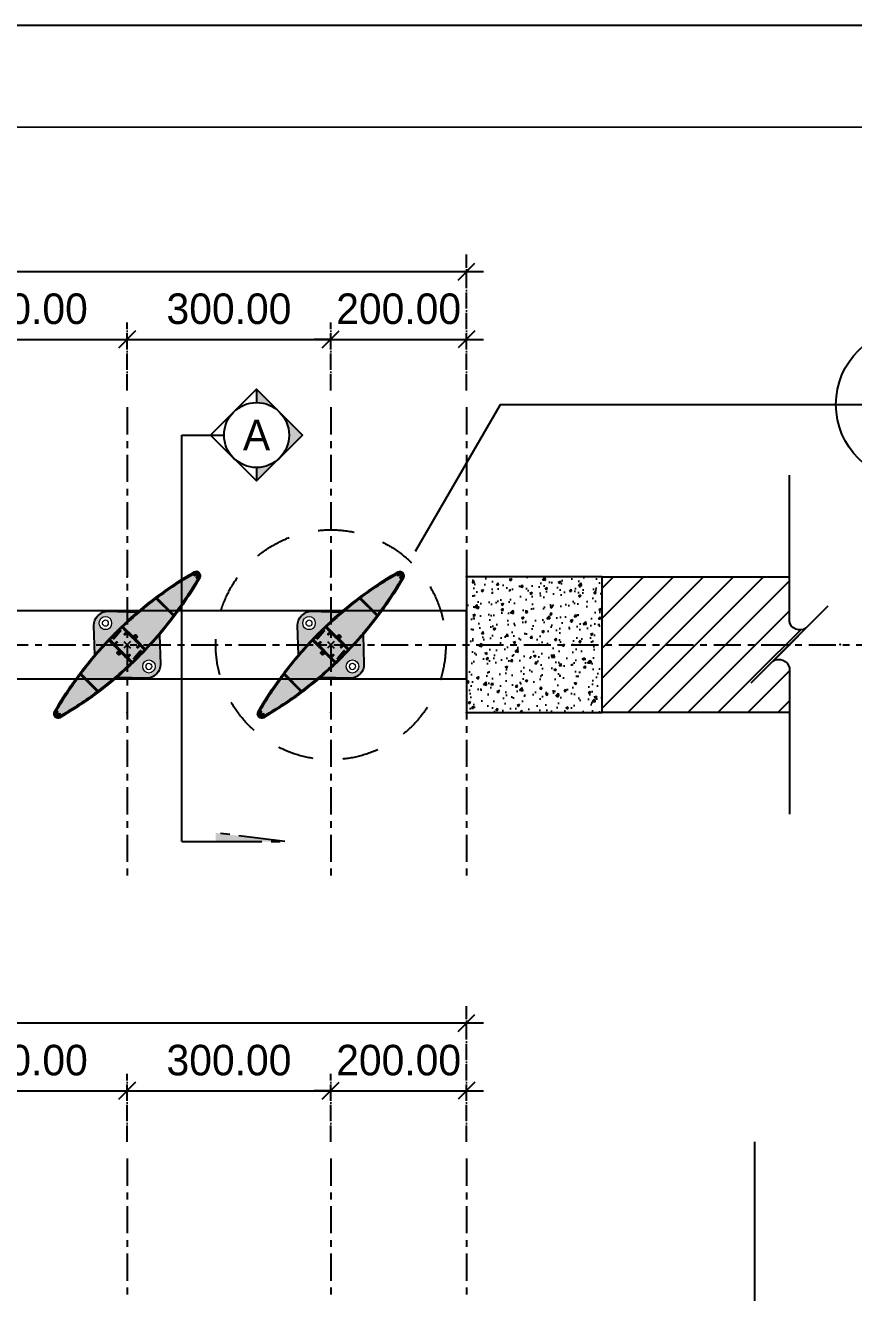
# Model space of a CAD drawing. Header units: millimetres. Extents: x -244126 to 368105, y -173968 to 259060.
# Drawn here: x -91138 to -89917, y 53683 to 55551 of the extents above; entities that cross this region are included whole.
import ezdxf
from ezdxf.enums import TextEntityAlignment as Align

# ---------------------------------------------------------------- set-up
doc = ezdxf.new("R2010")
doc.units = ezdxf.units.MM
doc.header["$MEASUREMENT"] = 0
for name, pattern in [('ACAD_ISO04W100', [30, 24, -3, 0, -3]), ('CENTER', [2, 1.25, -0.25, 0.25, -0.25]), ('TA_GL_040.00000', [110, 40, -10, 10, -10, 40]), ('TA_HL_003.00000', [19.5, 10.65, -8.85]), ('TA_HL_015.00000', [97.5, 53.25, -44.25])]:
    doc.linetypes.add(name, pattern=pattern)
for name, color, linetype in [('000 - GRID', 8, 'CENTER'), ('000 - H A T C H', 8, 'Continuous'), ('000 - SYMBOL CON', 1, 'Continuous'), ('000 - T E X T', 4, 'Continuous'), ('000 - TITLEBLOCK', 4, 'Continuous'), ('000 - WIPEOUT', 250, 'Continuous'), ('001 - ASCESSORIES', 1, 'Continuous'), ('004 - CONCRETE', 5, 'Continuous'), ('A03_SUN LOUVER', 7, 'Continuous')]:
    doc.layers.add(name, color=color, linetype=linetype)
doc.styles.add('Cetury Gothic', font='GOTHIC.TTF')
doc.styles.add('CORDIA', font='cordia.shx')
doc.styles.add('TA', font='Cordia New.ttf', dxfattribs={"height": 4.5})
doc.dimstyles.new('DIM E-E', dxfattribs={"dimscale": 2, "dimtxt": 0.18, "dimasz": 0.1, "dimexe": 0.1, "dimexo": 0.1, "dimgap": 0.09, "dimtad": 1, "dimtoh": 1, "dimzin": 0, "dimdsep": 46, "dimtxsty": 'CORDIA', "dimblk": 'OBLIQUE', "dimcen": 0.1, "dimdle": 0.1, "dimclrd": 40, "dimclre": 140, "dimclrt": 3, "dimadec": 0, "dimazin": 0, "dimtfac": 1, "dimtix": 1, "dimtmove": 2, "dimatfit": 3, "dimfxl": 1, "dimtolj": 1, "dimtzin": 0, "dimarcsym": 0})

# ---------------------------------------------------------------- blocks, each defined once
blk = doc.blocks.new('000 - ASSCESSORIES_FAMELINE_AL.END_CAP_FOR_AF_300_TOP_VIEW_PART_1_of_4')
at = {"layer": '000 - H A T C H'}
h = blk.add_hatch(color=250, dxfattribs=at)
edge = h.paths.add_edge_path()
edge.add_line((44.26472835011374, 23.25153372617945), (14.52266582313227, 54.66245292382609))
edge.add_arc((-0.3262194707072616, 40.44413862827247), 20.55844974400425, 43.75724557493645, 89.09079801459133)
edge.add_line((0, 61), (0, 54.39999996224135))
edge.add_arc((0, 44.99999996876431), 9.399999993477032, -90, 90, ccw=False)
edge.add_line((0, 35.59999997528728), (0, 0))
edge.add_line((0, 0), (150, 0))
edge.add_arc((143.9253125867756, -0.05756107502707097), 6.074960118860481, 0.5428934427453079, 74.97374580631451)
edge.add_arc((5.427125415735645e-11, -536.1842101542244), 561.1842101368545, 74.97302848763162, 85.47596078445538)
at = {"layer": '001 - ASCESSORIES', "color": 0}
blk.add_lwpolyline([(150, 0, 0.3340455848577997), (145.5562401227216, 5.794662744228845, 0.04588564638147995), (44.26472835011373, 23.25153372617933), (14.52266582313314, 54.66245292382519, 0.2004257880829333), (0, 61)], format="xyb", dxfattribs=at)
at = {"layer": '001 - ASCESSORIES', "color": 8, "linetype": 'Continuous', "lineweight": 15}
for radius in [9.399999993477033, 4.499999996877314]:
    blk.add_arc((0, 44.99999996876431), radius, 270, 90, dxfattribs=at)
blk = doc.blocks.new('000 - ASSCESSORIES_FAMELINE_AL.END_CAP_FOR_AF_300_TOP_VIEW')
at = {"layer": '001 - ASCESSORIES', "color": 0}
blk.add_point((0, 0), dxfattribs=at)
at = {"layer": '001 - ASCESSORIES', "color": 0, "xscale": -1}
blk.add_blockref('000 - ASSCESSORIES_FAMELINE_AL.END_CAP_FOR_AF_300_TOP_VIEW_PART_1_of_4', (0, 0), dxfattribs=at)
at = {"layer": '001 - ASCESSORIES', "color": 0}
blk.add_blockref('000 - ASSCESSORIES_FAMELINE_AL.END_CAP_FOR_AF_300_TOP_VIEW_PART_1_of_4', (0, 0), dxfattribs=at)
at = {"layer": '001 - ASCESSORIES', "color": 0, "rotation": 180}
blk.add_blockref('000 - ASSCESSORIES_FAMELINE_AL.END_CAP_FOR_AF_300_TOP_VIEW_PART_1_of_4', (0, 0), dxfattribs=at)
at = {"layer": '001 - ASCESSORIES', "color": 0, "xscale": -1, "rotation": 180}
blk.add_blockref('000 - ASSCESSORIES_FAMELINE_AL.END_CAP_FOR_AF_300_TOP_VIEW_PART_1_of_4', (0, 0), dxfattribs=at)
blk = doc.blocks.new('000 - FAMELINE_AL.SUN_LV_AF_300_CUT_VIEW_PART_1_of_2')
at = {"layer": '000 - H A T C H'}
h = blk.add_hatch(dxfattribs=at)
h.set_pattern_fill('ANSI32', color=256, scale=0.1)
h.set_pattern_definition([(45, (1e-07, 0), (-0.6735192090801867, 0.6735192090801867), []), (45, (0.4490130999976489, 0), (-0.6735192090801867, 0.6735192090801867), [])])
edge = h.paths.add_edge_path()
edge.add_line((-12.69999989999709, -14.5), (-12.69999989999709, -22.96252179788644))
edge.add_arc((-12.39999989999619, -22.96252179788514), 0.3000000000009049, 180.0000000002476, 268.729579930849)
edge.add_arc((1.010724819394682e-07, 536.1842102674107), 559.5842103790587, 268.7295799305708, 269.2112908458474)
edge.add_arc((-7.700000101717837, -23.14700182279376), 0.1999999999846368, 269.2112906221153, 359.9999998045877)
edge.add_line((-7.500000101733201, -23.14700182347588), (-7.500000101733201, -21.33554905166602))
edge.add_arc((-7.300000101733083, -21.33554905166629), 0.2000000000001174, 94.99999999989979, 179.9999999999227, ccw=False)
edge.add_line((-7.317431250282277, -21.13631011204779), (6.384361544324896, -19.93755857253745))
edge.add_line((6.384361544324896, -19.93755857253745), (7.573502437872924, -19.93755857253745))
edge.add_arc((7.573502437872773, -20.13755857254167), 0.2000000000042164, 40.29714280170782, 89.99999999995669, ccw=False)
edge.add_arc((6.963341971657395, -20.65495996967756), 1.000000000185679, -102.31057074687902, 40.29714279829642, ccw=False)
edge.add_line((6.750131329593535, -21.63196622476607), (6.463341971552985, -21.13523248556703))
edge.add_line((6.463341971552985, -21.13523248556703), (-5.413028147479815, -22.17428023481989))
edge.add_arc((-5.40000010173248, -22.77413877649765), 0.599999999999801, 91.24418450716492, 271.0070075805223)
edge.add_line((-5.389455285913606, -23.37404610839076), (-0.6000001017317453, -23.80000011160882))
edge.add_arc((-0.6000001017549951, -24.40000011161049), 0.6000000000016641, -91.93687809869272, 89.99999999777981, ccw=False)
edge.add_arc((1.0000535155541e-07, 536.1842102123957), 561.1842103240335, 254.9671165591227, 269.93667071991433, ccw=False)
edge.add_arc((-143.9999998996585, -4.263800388132184e-12), 6.000000100977642, 105.0328834441222, 254.9671165619929, ccw=False)
edge.add_arc((1.003206904215403e-07, -536.1842102147752), 561.1842103264052, 90.0306457604641, 105.03288344091101, ccw=False)
edge.add_arc((-0.2999996984743082, 24.69991988105383), 0.3000000002147847, 4.1291173147328664e-08, 90.03064580192978, ccw=False)
edge.add_line((3.017404767684638e-07, 24.69991988127003), (3.017404767684638e-07, 24.20157889305665))
edge.add_arc((0.6000003017390402, 24.20157889305504), 0.5999999999985635, 179.9999999998463, 264.9177257110026)
edge.add_line((0.5468486145102022, 23.60393778156504), (4.182792874234258, 23.28057218916365))
edge.add_arc((4.137739819342601, 22.77399263906934), 0.5085790187658414, -85.0000000003829, 84.91772571131582, ccw=False)
edge.add_line((4.182065401465628, 22.26734891701381), (-6.163450113767646, 21.36223359109863))
edge.add_arc((-6.189596836592891, 21.66109200052944), 0.3000000000033566, 210.0000000003152, 275.0000000001255, ccw=False)
edge.add_line((-6.449404457730304, 21.51109200052633), (-7.422896813005388, 23.19723022065227))
edge.add_arc((-7.682704434144409, 23.04723022065147), 0.3000000000035955, 29.9999999997803, 90.78707816440158)
edge.add_arc((9.965100034037278e-08, -536.1842101817648), 559.584210293406, 90.78707816472217, 91.27042006943643)
edge.add_line((-12.40665125846939, 23.26244805454371), (-12.69999989999709, 14.5))
edge.add_arc((-12.399999899996, 14.50000000000182), 0.3000000000010914, 180.0000000003474, 270.0000000003474)
edge.add_line((-12.39999989999418, 14.20000000000073), (-7.799999899995634, 14.20000000000073))
edge.add_arc((-7.799999899996544, 14.10000000000127), 0.0999999999994543, -5.210836206970271e-10, 89.99999999947892, ccw=False)
edge.add_line((-7.699999899997089, 14.10000000000036), (-7.699999899997089, 12.80000000000109))
edge.add_arc((-7.799999899996544, 12.80000000000018), 0.0999999999994543, -89.99999999947892, 5.210836206970271e-10, ccw=False)
edge.add_line((-7.799999899995634, 12.70000000000073), (-12.39999989999418, 12.70000000000073))
edge.add_arc((-12.39999989999573, 12.39999999999936), 0.300000000001365, 89.99999999970484, 179.9999999996004)
edge.add_line((-12.69999989999709, 12.40000000000146), (-12.69999989999709, -12.39999999999964))
edge.add_arc((-12.39999989999509, -12.39999999999873), 0.3000000000020009, 180.0000000001737, 270.0000000001737)
edge.add_line((-12.39999989999418, -12.70000000000073), (-7.799999899995634, -12.69999999999891))
edge.add_arc((-7.799999899996453, -12.79999999999827), 0.09999999999936371, -5.729816621169448e-10, 89.99999999953081, ccw=False)
edge.add_line((-7.699999899997089, -12.79999999999927), (-7.699999899997089, -14.09999999999854))
edge.add_arc((-7.799999899996544, -14.09999999999945), 0.0999999999994543, -89.99999999947892, 5.210836206970271e-10, ccw=False)
edge.add_line((-7.799999899995634, -14.19999999999891), (-12.39999989999418, -14.19999999999891))
edge.add_arc((-12.39999989999509, -14.50000000000091), 0.3000000000020009, 89.9999999998263, 179.9999999998263)
edge = h.paths.add_edge_path(flags=16)
edge.add_arc((-78.03686660911126, 17.62900320166201), 0.3000000000013996, 98.02064417349526, 179.999999999255)
edge.add_line((-78.33686660911266, 17.62900320166591), (-78.33686660915632, -17.62900320165318))
edge.add_arc((-78.03686661012334, -17.62900320249094), 0.2999999990329769, 179.9999998399986, 261.9793556658627)
edge.add_arc((1.011249963767114e-07, 536.1842102251926), 559.5842103368594, 261.9793558258327, 268.4631431674327)
edge.add_arc((-14.9999998999993, -22.89881396002464), 0.3000000000022138, 268.463143167099, 359.9999999997374)
edge.add_line((-14.69999989999709, -22.89881396002602), (-14.69999989999709, -3.162277660168911))
edge.add_arc((-15.69999989999796, -3.162277660167817), 1.000000000000865, 359.9999999999374, 475.3769335251397)
edge.add_arc((-17.19999989999596, -9.003686685105095e-12), 2.499999999989634, 217.8374797629646, 295.3769335252099, ccw=False)
edge.add_arc((-18.93745850881503, -1.349532357017301), 0.299999999996024, 120.0000000009928, 217.8374797640897, ccw=False)
edge.add_line((-19.08745850881754, -1.089724735888012), (-18.91245427895122, -0.9886859966627526))
edge.add_arc((-18.76245427895245, -1.248493617795285), 0.2999999999969645, 38.626926558658226, 120.00000000006489, ccw=False)
edge.add_arc((-17.19999989999382, -2.733837969105814e-12), 1.700000000001968, 218.6269265584073, 501.3730734411999)
edge.add_arc((-18.76245427894987, 1.248493617802246), 0.3000000000027082, 239.9999999999994, 321.373073441406, ccw=False)
edge.add_line((-18.91245427895122, 0.9886859966645716), (-19.08745850881754, 1.089724735888012))
edge.add_arc((-18.93745850881736, 1.349532357021483), 0.299999999998478, 142.1625202368455, 239.9999999997925, ccw=False)
edge.add_arc((-17.19999989999893, 3.502309553482519e-12), 2.499999999997521, 64.62306647480051, 142.1625202369634, ccw=False)
edge.add_arc((-15.69999989999738, 3.162277660168726), 1.00000000000029, 244.6230664748082, 360.0000000000106)
edge.add_line((-14.69999989999709, 3.162277660168911), (-14.69999989999709, 22.89881396002602))
edge.add_arc((-14.9999998999993, 22.89881396002464), 0.3000000000022123, 2.625865944996915e-10, 91.53685683290105)
edge.add_arc((9.979628146083996e-08, -536.1842102099766), 559.5842103216132, 91.53685683247308, 98.02064417407306)
edge = h.paths.add_edge_path(flags=16)
edge.add_arc((-141.9130206551788, -3.965039364096049), 1.110763524366557, 122.0267026727237, 248.7928853530536, ccw=False)
edge.add_arc((-143.4475707621703, -1.260937655902352), 1.999999999982232, 298.212829105697, 320.9152797126032)
edge.add_arc((-142.0503845381477, -2.395781546196623), 0.1999999999997857, 320.9152797125727, 420.0000000002483)
edge.add_line((-141.9503845381485, -2.222576465439488), (-143.7690910978643, -1.172545743605951))
edge.add_arc((-144.9999998999922, -2.909563241174092e-12), 1.699999999999228, 43.60896063099341, 316.39103936936215, ccw=False)
edge.add_line((-143.7690910978716, 1.17254574360777), (-141.9503845381413, 2.22257646543585))
edge.add_arc((-142.0503845381398, 2.395781546197423), 0.200000000003344, 299.9999999989749, 399.0847202856335)
edge.add_arc((-143.447570762173, 1.260937655885139), 2.00000000000531, 39.084720287428, 61.78717089433421)
edge.add_arc((-141.9130206561253, 3.965039364300599), 1.110763524031073, 111.20711469428491, 237.97329737448348, ccw=False)
edge.add_arc((9.747067508669716e-08, -536.1842101997086), 559.5842103111183, 98.2379621871205, 104.73344099622571, ccw=False)
edge.add_arc((-80.13686660911428, 17.32903309062183), 0.3000000000016116, 3.8608050090260804e-10, 98.23796218753728, ccw=False)
edge.add_line((-79.83686660911266, 17.32903309062385), (-79.83686660915632, -17.32903309061476))
edge.add_arc((-80.13686660915397, -17.32903309061443), 0.2999999999976524, 261.7620378129924, 359.9999999999376, ccw=False)
edge.add_arc((9.431794012471073e-08, 536.1842101843636), 559.5842102954743, 255.2665590038648, 261.76203781297, ccw=False)
blk.add_point((-6.410457193851516e-10, -3.274180926382542e-10))
at = {"layer": 'A03_SUN LOUVER', "color": 0}
for points in [[(-12.69999989999709, -14.5), (-12.69999989999709, -22.96252179788644, 0.4077340483819051), (-12.40665125887684, -23.26244805453098, 0.002101863473810399), (-7.702753129867085, -23.34698287397077, 0.4182511765308896), (-7.500000101733201, -23.14700182347588), (-7.500000101733201, -21.33554905166602, -0.3888787318531037), (-7.317431250282277, -21.13631011204779), (6.384361544324896, -19.93755857253745), (7.573502437872924, -19.93755857253745, -0.2203348001535735), (7.726042554385606, -20.00820822327296, -0.7173014346399149), (6.750131329593535, -21.63196622476607), (6.463341971552985, -21.13523248556703), (-5.413028147479815, -22.17428023481989, 0.9979323798598794), (-5.389455285913606, -23.37404610839076), (-0.6000001017317457, -23.80000011160882, -1.017046923230914), (-0.6202791788681109, -24.99965731287921, -0.06541004824665045), (-145.5562401501309, -5.794662845635685, -0.7668711655260156), (-145.5562401507494, 5.794662845461062, -0.06555326848878645), (-0.3001601595104487, 24.99991983835571, -0.4143702306790109), (3.017404767684638e-07, 24.69991988127003), (3.017404767684638e-07, 24.20157889305665, 0.3884655114578036), (0.5468486145102022, 23.60393778156504), (4.182792874234258, 23.28057218916365, -0.915670971886964), (4.182065401465628, 22.26734891701381), (-6.163450113767646, 21.36223359109863, -0.2914734195851912), (-6.449404457730304, 21.51109200052633), (-7.422896813005388, 23.19723022065227, 0.2716334435158138), (-7.686825436162359, 23.34720191489032, 0.002108980039294419), (-12.40665125846939, 23.26244805454371), (-12.69999989999709, 14.5, 0.414213562373095), (-12.39999989999418, 14.20000000000073), (-7.799999899995634, 14.20000000000073, -0.414213562373095), (-7.699999899997089, 14.10000000000036), (-7.699999899997089, 12.80000000000109, -0.414213562373095), (-7.799999899995634, 12.70000000000073), (-12.39999989999418, 12.70000000000073, 0.4142135623725622), (-12.69999989999709, 12.40000000000146), (-12.69999989999709, -12.39999999999964, 0.414213562373095), (-12.39999989999418, -12.70000000000073), (-7.799999899995634, -12.69999999999891, -0.4142135623736278), (-7.699999899997089, -12.79999999999927), (-7.699999899997089, -14.09999999999854, -0.414213562373095), (-7.799999899995634, -14.19999999999891), (-12.39999989999418, -14.19999999999891, 0.414213562373095)], [(-78.0787255773765, 17.92606855941449, 0.3737820138691924), (-78.33686660911266, 17.62900320166591), (-78.33686660915632, -17.62900320165318, 0.3737820138697105), (-78.07872557908635, -17.92606855916711, 0.02829840943868344), (-15.00804589864932, -23.19870604379321, 0.4220919004688908), (-14.69999989999709, -22.89881396002602), (-14.69999989999709, -3.162277660168911, 0.5507604245865321), (-16.12857132856956, -2.258769757261689, -0.3518586728565229), (-19.17438468273834, -1.533559496612725, -0.4548701274340908), (-19.08745850881754, -1.089724735888012), (-18.91245427895122, -0.9886859966627526, -0.3707699816195648), (-18.5280861221116, -1.061219575127325, 2.853402154542438), (-18.52808612210432, 1.061219575130963, -0.3707699816195648), (-18.91245427895122, 0.9886859966645716), (-19.08745850881754, 1.089724735888012, -0.4548701274333012), (-19.17438468274562, 1.533559496614544, -0.3518586728561191), (-16.12857132856956, 2.258769757263508, 0.5507604245865323), (-14.69999989999709, 3.162277660168911), (-14.69999989999709, 22.89881396002602, 0.4220919004688907), (-15.00804589864932, 23.19870604379321, 0.02829840943868338)], [(-142.314828627569, -5.000580749259825, -0.6174087660379708), (-142.5020745905866, -3.023332898023, 0.09938340767067787), (-141.8951416243661, -2.521875311786062, 0.4614546159246116), (-141.9503845381485, -2.222576465439488), (-143.7690910978643, -1.172545743605951, -2.499611480493453), (-143.7690910978716, 1.17254574360777), (-141.9503845381413, 2.22257646543585, 0.4614546159191981), (-141.8951416243516, 2.521875311784243, 0.09938340767067784), (-142.5020745905793, 3.023332898026638, -0.6174087660371858), (-142.3148286292497, 5.00058074881963, -0.02834946401474949), (-80.17985201719497, 17.62593754443333, -0.4569807975653656), (-79.83686660911266, 17.32903309062385), (-79.83686660915632, -17.32903309061476, -0.4569807975642661), (-80.17985201723135, -17.62593754442241, -0.02834946401474949)]]:
    blk.add_lwpolyline(points, format="xyb", close=True, dxfattribs=at)
blk = doc.blocks.new('000 - FAMELINE_AL.SUN_LV_AF_300_CUT_VIEW')
at = {"layer": 'Defpoints', "color": 250}
for p, q in [((6.923684722735746, 0), (-6.923684722735746, 0)), ((0, 6.923684722735746), (0, -6.923684722735746))]:
    blk.add_line(p, q, dxfattribs=at)
at = {"layer": 'A03_SUN LOUVER', "color": 0}
blk.add_blockref('000 - FAMELINE_AL.SUN_LV_AF_300_CUT_VIEW_PART_1_of_2', (-1.000078668766946e-07, 3.274180926382542e-10), dxfattribs=at)
at = {"layer": 'A03_SUN LOUVER', "color": 0, "rotation": 180}
blk.add_blockref('000 - FAMELINE_AL.SUN_LV_AF_300_CUT_VIEW_PART_1_of_2', (1.000078677246014e-07, -3.274180926382419e-10), dxfattribs=at)
blk = doc.blocks.new('*U1655')
at = {"layer": '001 - ASCESSORIES', "color": 0, "rotation": 45.00000000000006}
for p in [(749.9999999705208, 6.954637050322123e-08), (1049.999999970521, 6.889733234666852e-08)]:
    blk.add_blockref('000 - ASSCESSORIES_FAMELINE_AL.END_CAP_FOR_AF_300_TOP_VIEW', p, dxfattribs=at)
at = {"layer": 'A03_SUN LOUVER', "color": 3, "rotation": 45.00000000000006}
for p in [(749.9999999705215, 6.954693322435842e-08), (1049.999999970521, 6.889789506780572e-08)]:
    blk.add_blockref('000 - FAMELINE_AL.SUN_LV_AF_300_CUT_VIEW', p, dxfattribs=at)
blk = doc.blocks.new('*U1642')
at = {"color": 3}
blk.add_wipeout([(1.375410751289582, 3.0057515879135224), (1.1835953706357236, 2.9313364815826333), (1.0254574065010638, 2.799719109609981), (0.9174576636693674, 2.624599710759128), (0.8708379884181425, 2.424206711417497), (0.8904510888090423, 2.219399302863337), (0.9742554094286198, 2.0314961784850993), (-0.9685038215149626, 3.9742554094285936), (-0.8852799142602394, 3.787132612673048), (-0.8660552743222505, 3.5832415313976753), (-0.9128362319457124, 3.3838607354111616), (-1.0207406124602307, 3.20979809016481), (-1.1785072519194795, 3.0792191972375633), (-1.369671239596615, 3.0057515879138066), (-67.99712143666892, 3.022282877280304), (-67.99712143666892, -0.37771712271967317), (67.99999999999996, -0.3942484120861991), (67.99999999999996, 3.0057515879135224)], dxfattribs=at).dxf.layer = '000 - WIPEOUT'
at = {"color": 250}
blk.add_lwpolyline([(67.99999999999997, 3.005751587913546), (67.99999999999997, 3.005751587913546)], dxfattribs=at)
at = {"layer": '000 - SYMBOL CON', "color": 0}
blk.add_line((1.375410751289601, 3.005751587913546), (67.99999999999997, 3.005751587913546), dxfattribs=at)
blk = doc.blocks.new('*U1644')
at = {"color": 3}
blk.add_wipeout([(1.375410751289575, 3.005751587913572), (1.1835953706357216, 2.9313364815826617), (1.0254574065010598, 2.799719109610038), (0.9174576636693637, 2.624599710759192), (0.8708379884181365, 2.4242067114175683), (0.8904510888090389, 2.219399302863387), (0.9742554094286184, 2.0314961784851278), (-0.9685038215149628, 3.9742554094286504), (-0.8852799142602485, 3.7871326126730906), (-0.8660552743222603, 3.583241531397725), (-0.9128362319457146, 3.3838607354112185), (-1.0207406124602354, 3.209798090164867), (-1.1785072519194841, 3.07921919723762), (-1.3696712395966166, 3.0057515879138563), (-9.997123798782237, 3.0057297767985744), (-9.997123798782237, -0.3942702232014028), (9.999999999999982, -0.39424841208612804), (9.999999999999982, 3.005751587913572)], dxfattribs=at).dxf.layer = '000 - WIPEOUT'
at = {"color": 250}
blk.add_lwpolyline([(10, 3.005751587913546), (10, 3.005751587913546)], dxfattribs=at)
at = {"color": 3}
blk.add_point((0.002875793956844556, 0.002875793956870136), dxfattribs=at)
at = {"layer": '000 - SYMBOL CON', "color": 0, "extrusion": (0, 0, -1)}
blk.add_line((2.268895206554007, 0.7368563813597819), (-2.268895206554007, 5.274646794467699), dxfattribs=at)
at = {"layer": '000 - SYMBOL CON', "color": 0}
for p, q in [((-1.369659163375911, 3.005751587913545), (-9.99712379878224, 3.005729776798559)), ((1.375410751289601, 3.005751587913546), (10, 3.005751587913546))]:
    blk.add_line(p, q, dxfattribs=at)
at = {"layer": '000 - SYMBOL CON', "color": 0, "extrusion": (0, 0, -1)}
for centre, radius, start, end in [((1.498520368454774, 3.626459048020091), 0.6339399411924607, 146.7271520123329, 258.2728479876702), ((-1.507132290951753, 2.381797746915836), 0.6377060135413559, 326.6799585745209, 78.0794415852617)]:
    blk.add_arc(centre, radius, start, end, dxfattribs=at)
blk = doc.blocks.new('*U1777')
at = {"color": 0}
blk.add_wipeout([(3.637978807091713e-12, 50), (3.637978807091713e-12, -50), (2500.0000000000036, -50), (2500.0000000000036, 50)], dxfattribs=at).dxf.layer = '001 - ASCESSORIES'
at = {"layer": '001 - ASCESSORIES', "color": 0}
blk.add_lwpolyline([(3.645084234449314e-12, 50.00000000000001), (3.623767952376511e-12, -49.99999999999999), (2500.000000000003, -50.00000000000016), (2500.000000000003, 49.99999999999983)], close=True, dxfattribs=at)
blk = doc.blocks.new('*U1656')
at = {"color": 3}
blk.add_point((0, -200), dxfattribs=at)
at = {"layer": '000 - GRID', "color": 0, "linetype": 'ByBlock'}
blk.add_line((0, 250), (7.397177340452382e-15, -450), dxfattribs=at)
at = {"layer": '000 - GRID', "color": 0}
blk.add_point((0, 0), dxfattribs=at)
at = {"style": 'TA', "flags": 1}
blk.add_attdef('LOCATION', (6, 6), '', height=4.5, dxfattribs=at)
blk = doc.blocks.new('*U1657')
at = {"color": 3}
blk.add_point((0, -3501.385253792508), dxfattribs=at)
at = {"layer": '000 - GRID', "color": 0, "linetype": 'ByBlock'}
blk.add_line((0, 250), (7.397177340452382e-15, -3751.385253792508), dxfattribs=at)
at = {"style": 'TA', "flags": 1}
blk.add_attdef('LOCATION', (6, 6), '', height=4.5, dxfattribs=at)
blk = doc.blocks.new('_Oblique')
at = {"color": 0, "linetype": 'ByBlock', "lineweight": -2}
blk.add_line((-0.5, -0.5), (0.5, 0.5), dxfattribs=at)
blk = doc.blocks.new('*D1895')
at = {"color": 140, "linetype": 'ACAD_ISO04W100', "lineweight": -2, "transparency": 16777216}
for p, q in [((-91287.70302417505, 55012.6222756675), (-91287.70302417505, 55112.6222756675)), ((-90987.70302417505, 55012.6222756675), (-90987.70302417505, 55112.6222756675))]:
    blk.add_line(p, q, dxfattribs=at)
at = {"color": 40, "lineweight": -2, "transparency": 16777216}
blk.add_line((-91312.70302417505, 55087.6222756675), (-90962.70302417505, 55087.6222756675), dxfattribs=at)
at = {"layer": 'Defpoints', "color": 0, "transparency": 16777216}
for p in [(-90987.70302417505, 55087.6222756675), (-91287.70302417505, 54987.6222756675), (-90987.70302417505, 54987.6222756675)]:
    blk.add_point(p, dxfattribs=at)
at = {"color": 40, "lineweight": -2, "transparency": 16777216, "xscale": 25, "yscale": 25, "zscale": 25, "rotation": 180}
blk.add_blockref('_Oblique', (-91287.70302417505, 55087.6222756675), dxfattribs=at)
at = {"color": 40, "lineweight": -2, "transparency": 16777216, "xscale": 25, "yscale": 25, "zscale": 25}
blk.add_blockref('_Oblique', (-90987.70302417505, 55087.6222756675), dxfattribs=at)
at = {"color": 3, "transparency": 16777216, "insert": (-91137.70302417505, 55132.6222756675), "char_height": 45, "attachment_point": 5, "style": 'CORDIA'}
blk.add_mtext('\\A1;300.00', dxfattribs=at)
blk = doc.blocks.new('*D1896')
at = {"color": 140, "linetype": 'ACAD_ISO04W100', "lineweight": -2, "transparency": 16777216}
for p, q in [((-90987.70302417505, 55012.6222756675), (-90987.70302417505, 55112.6222756675)), ((-90687.70302417505, 55012.6222756675), (-90687.70302417505, 55112.6222756675))]:
    blk.add_line(p, q, dxfattribs=at)
at = {"color": 40, "lineweight": -2, "transparency": 16777216}
blk.add_line((-91012.70302417505, 55087.6222756675), (-90662.70302417505, 55087.6222756675), dxfattribs=at)
at = {"layer": 'Defpoints', "color": 0, "transparency": 16777216}
for p in [(-90687.70302417505, 55087.6222756675), (-90987.70302417505, 54987.6222756675), (-90687.70302417505, 54987.6222756675)]:
    blk.add_point(p, dxfattribs=at)
at = {"color": 40, "lineweight": -2, "transparency": 16777216, "xscale": 25, "yscale": 25, "zscale": 25, "rotation": 180}
blk.add_blockref('_Oblique', (-90987.70302417505, 55087.6222756675), dxfattribs=at)
at = {"color": 40, "lineweight": -2, "transparency": 16777216, "xscale": 25, "yscale": 25, "zscale": 25}
blk.add_blockref('_Oblique', (-90687.70302417505, 55087.6222756675), dxfattribs=at)
at = {"color": 3, "transparency": 16777216, "insert": (-90837.70302417505, 55132.6222756675), "char_height": 45, "attachment_point": 5, "style": 'CORDIA'}
blk.add_mtext('\\A1;300.00', dxfattribs=at)
blk = doc.blocks.new('*D1897')
at = {"color": 140, "linetype": 'ACAD_ISO04W100', "lineweight": -2, "transparency": 16777216}
for p, q in [((-90687.70302417505, 55012.6222756675), (-90687.70302417505, 55112.6222756675)), ((-90487.70302400095, 55012.6222756675), (-90487.70302400095, 55112.6222756675))]:
    blk.add_line(p, q, dxfattribs=at)
at = {"color": 40, "lineweight": -2, "transparency": 16777216}
for p, q in [((-90687.70302417505, 55087.6222756675), (-90712.70302417505, 55087.6222756675)), ((-90687.70302417505, 55087.6222756675), (-90487.70302400095, 55087.6222756675)), ((-90487.70302400095, 55087.6222756675), (-90462.70302400095, 55087.6222756675))]:
    blk.add_line(p, q, dxfattribs=at)
at = {"layer": 'Defpoints', "color": 0, "transparency": 16777216}
for p in [(-90487.70302400095, 55087.6222756675), (-90687.70302417505, 54987.6222756675), (-90487.70302400095, 54987.6222756675)]:
    blk.add_point(p, dxfattribs=at)
at = {"color": 40, "lineweight": -2, "transparency": 16777216, "xscale": 25, "yscale": 25, "zscale": 25}
blk.add_blockref('_Oblique', (-90687.70302417505, 55087.6222756675), dxfattribs=at)
at = {"color": 40, "lineweight": -2, "transparency": 16777216, "xscale": 25, "yscale": 25, "zscale": 25, "rotation": 180}
blk.add_blockref('_Oblique', (-90487.70302400095, 55087.6222756675), dxfattribs=at)
at = {"color": 3, "transparency": 16777216, "insert": (-90587.703024088, 55132.6222756675), "char_height": 45, "attachment_point": 5, "style": 'CORDIA'}
blk.add_mtext('\\A1;200.00', dxfattribs=at)
blk = doc.blocks.new('*D1898')
at = {"color": 140, "linetype": 'ACAD_ISO04W100', "lineweight": -2, "transparency": 16777216}
for p, q in [((-92987.70302400095, 55012.6222756675), (-92987.70302400095, 55212.6222756675)), ((-90487.70302400095, 55012.6222756675), (-90487.70302400095, 55212.6222756675))]:
    blk.add_line(p, q, dxfattribs=at)
at = {"color": 40, "lineweight": -2, "transparency": 16777216}
blk.add_line((-93012.70302400095, 55187.6222756675), (-90462.70302400095, 55187.6222756675), dxfattribs=at)
at = {"layer": 'Defpoints', "color": 0, "transparency": 16777216}
for p in [(-90487.70302400095, 55187.6222756675), (-92987.70302400095, 54987.6222756675), (-90487.70302400095, 54987.6222756675)]:
    blk.add_point(p, dxfattribs=at)
at = {"color": 40, "lineweight": -2, "transparency": 16777216, "xscale": 25, "yscale": 25, "zscale": 25, "rotation": 180}
blk.add_blockref('_Oblique', (-92987.70302400095, 55187.6222756675), dxfattribs=at)
at = {"color": 40, "lineweight": -2, "transparency": 16777216, "xscale": 25, "yscale": 25, "zscale": 25}
blk.add_blockref('_Oblique', (-90487.70302400095, 55187.6222756675), dxfattribs=at)
at = {"color": 3, "transparency": 16777216, "insert": (-91737.70302400095, 55232.6222756675), "char_height": 45, "attachment_point": 5, "style": 'CORDIA'}
blk.add_mtext('\\A1;2500.00', dxfattribs=at)
blk = doc.blocks.new('*U1658')
at = {"layer": '000 - GRID', "color": 0, "linetype": 'ByBlock'}
blk.add_line((0, 250), (7.397177340452382e-15, -3100), dxfattribs=at)
at = {"style": 'TA', "flags": 1}
blk.add_attdef('LOCATION', (6, 6), '', height=4.5, dxfattribs=at)
blk = doc.blocks.new('*D1891')
at = {"color": 140, "linetype": 'ACAD_ISO04W100', "lineweight": -2, "transparency": 16777216}
for p, q in [((-91287.70302417505, 53905.16943507706), (-91287.70302417505, 54005.16943507706)), ((-90987.70302417505, 53905.16943507706), (-90987.70302417505, 54005.16943507706))]:
    blk.add_line(p, q, dxfattribs=at)
at = {"color": 40, "lineweight": -2, "transparency": 16777216}
blk.add_line((-91312.70302417505, 53980.16943507706), (-90962.70302417505, 53980.16943507706), dxfattribs=at)
at = {"layer": 'Defpoints', "color": 0, "transparency": 16777216}
for p in [(-90987.70302417505, 53980.16943507706), (-91287.70302417505, 53880.16943507706), (-90987.70302417505, 53880.16943507706)]:
    blk.add_point(p, dxfattribs=at)
at = {"color": 40, "lineweight": -2, "transparency": 16777216, "xscale": 25, "yscale": 25, "zscale": 25, "rotation": 180}
blk.add_blockref('_Oblique', (-91287.70302417505, 53980.16943507706), dxfattribs=at)
at = {"color": 40, "lineweight": -2, "transparency": 16777216, "xscale": 25, "yscale": 25, "zscale": 25}
blk.add_blockref('_Oblique', (-90987.70302417505, 53980.16943507706), dxfattribs=at)
at = {"color": 3, "transparency": 16777216, "insert": (-91137.70302417505, 54025.16943507706), "char_height": 45, "attachment_point": 5, "style": 'CORDIA'}
blk.add_mtext('\\A1;300.00', dxfattribs=at)
blk = doc.blocks.new('*D1892')
at = {"color": 140, "linetype": 'ACAD_ISO04W100', "lineweight": -2, "transparency": 16777216}
for p, q in [((-90987.70302417505, 53905.16943507706), (-90987.70302417505, 54005.16943507706)), ((-90687.70302417505, 53905.16943507706), (-90687.70302417505, 54005.16943507706))]:
    blk.add_line(p, q, dxfattribs=at)
at = {"color": 40, "lineweight": -2, "transparency": 16777216}
blk.add_line((-91012.70302417505, 53980.16943507706), (-90662.70302417505, 53980.16943507706), dxfattribs=at)
at = {"layer": 'Defpoints', "color": 0, "transparency": 16777216}
for p in [(-90687.70302417505, 53980.16943507706), (-90987.70302417505, 53880.16943507706), (-90687.70302417505, 53880.16943507706)]:
    blk.add_point(p, dxfattribs=at)
at = {"color": 40, "lineweight": -2, "transparency": 16777216, "xscale": 25, "yscale": 25, "zscale": 25, "rotation": 180}
blk.add_blockref('_Oblique', (-90987.70302417505, 53980.16943507706), dxfattribs=at)
at = {"color": 40, "lineweight": -2, "transparency": 16777216, "xscale": 25, "yscale": 25, "zscale": 25}
blk.add_blockref('_Oblique', (-90687.70302417505, 53980.16943507706), dxfattribs=at)
at = {"color": 3, "transparency": 16777216, "insert": (-90837.70302417505, 54025.16943507706), "char_height": 45, "attachment_point": 5, "style": 'CORDIA'}
blk.add_mtext('\\A1;300.00', dxfattribs=at)
blk = doc.blocks.new('*D1893')
at = {"color": 140, "linetype": 'ACAD_ISO04W100', "lineweight": -2, "transparency": 16777216}
for p, q in [((-90687.70302417505, 53905.16943507706), (-90687.70302417505, 54005.16943507706)), ((-90487.70302400095, 53905.16943507706), (-90487.70302400095, 54005.16943507706))]:
    blk.add_line(p, q, dxfattribs=at)
at = {"color": 40, "lineweight": -2, "transparency": 16777216}
for p, q in [((-90687.70302417505, 53980.16943507706), (-90712.70302417505, 53980.16943507706)), ((-90687.70302417505, 53980.16943507706), (-90487.70302400095, 53980.16943507706)), ((-90487.70302400095, 53980.16943507706), (-90462.70302400095, 53980.16943507706))]:
    blk.add_line(p, q, dxfattribs=at)
at = {"layer": 'Defpoints', "color": 0, "transparency": 16777216}
for p in [(-90487.70302400095, 53980.16943507706), (-90687.70302417505, 53880.16943507706), (-90487.70302400095, 53880.16943507706)]:
    blk.add_point(p, dxfattribs=at)
at = {"color": 40, "lineweight": -2, "transparency": 16777216, "xscale": 25, "yscale": 25, "zscale": 25}
blk.add_blockref('_Oblique', (-90687.70302417505, 53980.16943507706), dxfattribs=at)
at = {"color": 40, "lineweight": -2, "transparency": 16777216, "xscale": 25, "yscale": 25, "zscale": 25, "rotation": 180}
blk.add_blockref('_Oblique', (-90487.70302400095, 53980.16943507706), dxfattribs=at)
at = {"color": 3, "transparency": 16777216, "insert": (-90587.703024088, 54025.16943507706), "char_height": 45, "attachment_point": 5, "style": 'CORDIA'}
blk.add_mtext('\\A1;200.00', dxfattribs=at)
blk = doc.blocks.new('*D1894')
at = {"color": 140, "linetype": 'ACAD_ISO04W100', "lineweight": -2, "transparency": 16777216}
for p, q in [((-92987.70302400095, 53905.16943507706), (-92987.70302400095, 54105.16943507706)), ((-90487.70302400095, 53905.16943507706), (-90487.70302400095, 54105.16943507706))]:
    blk.add_line(p, q, dxfattribs=at)
at = {"color": 40, "lineweight": -2, "transparency": 16777216}
blk.add_line((-93012.70302400095, 54080.16943507706), (-90462.70302400095, 54080.16943507706), dxfattribs=at)
at = {"layer": 'Defpoints', "color": 0, "transparency": 16777216}
for p in [(-90487.70302400095, 54080.16943507706), (-92987.70302400095, 53880.16943507706), (-90487.70302400095, 53880.16943507706)]:
    blk.add_point(p, dxfattribs=at)
at = {"color": 40, "lineweight": -2, "transparency": 16777216, "xscale": 25, "yscale": 25, "zscale": 25, "rotation": 180}
blk.add_blockref('_Oblique', (-92987.70302400095, 54080.16943507706), dxfattribs=at)
at = {"color": 40, "lineweight": -2, "transparency": 16777216, "xscale": 25, "yscale": 25, "zscale": 25}
blk.add_blockref('_Oblique', (-90487.70302400095, 54080.16943507706), dxfattribs=at)
at = {"color": 3, "transparency": 16777216, "insert": (-91737.70302400095, 54125.16943507706), "char_height": 45, "attachment_point": 5, "style": 'CORDIA'}
blk.add_mtext('\\A1;2500.00', dxfattribs=at)
blk = doc.blocks.new('A$Cfd196da9')
at = {"color": 0, "linetype": 'ByBlock', "const_width": 0.1}
blk.add_lwpolyline([(-143.5, -98.00000000003524), (96.5, -98.00000000003524), (96.5, 98.99999999999818), (-143.5, 98.99999999999818)], close=True, dxfattribs=at)
blk = doc.blocks.new('*U1681')
at = {"layer": '000 - TITLEBLOCK', "color": 250}
blk.add_lwpolyline([(0, 0), (7425, 0), (7425, 5250), (0, 5250)], close=True, dxfattribs=at)
at = {"layer": '000 - T E X T', "color": 3, "xscale": 25, "yscale": 25, "zscale": 25}
blk.add_blockref('A$Cfd196da9', (3712.5, 2625), dxfattribs=at)
at = {"color": 4, "style": 'TA'}
blk.add_attdef('PAPER_SIZE', text='', height=31.27495918364416, dxfattribs=at).set_placement((7107.487669626971, 124.6757034862185), align=Align.MIDDLE_RIGHT)
blk.add_attdef('SCALE_SIZE', text='', height=31.27495918364416, dxfattribs=at).set_placement((7168.885502822286, 125.3270565828416), align=Align.MIDDLE_LEFT)
at = {"layer": '000 - T E X T', "color": 250, "style": 'TA'}
for tag, height, p in [('SUPERLINK', 25, (215.8079408725087, 5197.06674829074)), ('NAMEFILE', 25, (215.8079408725087, 5147.061233635873)), ('SC', 500, (42.04696960485421, 4690.131653180026))]:
    blk.add_attdef(tag, text='', height=height, dxfattribs=at).set_placement(p, align=Align.MIDDLE_LEFT)
at = {"layer": '000 - T E X T', "color": 4, "style": 'TA'}
for tag, height, p in [('PRELIM_NAME_JOB_1', 25, (6558.312562266701, 4127.387623490881)), ('PRELIM_NAME_JOB_2', 25, (6558.312562266701, 4072.846430694949)), ('PRELIM_NAME_PROJECT_1', 37.5, (6185.081875011974, 3866.37823881747)), ('PRELIM_NAME_PROJECT_2', 37.5, (6185.081875011974, 3773.878238817474)), ('PRELIM_NAME_PROJECT_3', 37.5, (6185.081875011974, 3681.378238817479)), ('PRELIM_NAME_TITLE_3', 30, (6193.831875011983, 924.8508988740923)), ('DRAWING_NO1', 30, (6182.635888698269, 411.4422282987221)), ('DRAWING_NO2', 30, (6182.635888698269, 311.431198988987)), ('PRELIM_NAME_TITLE_1', 1.2, (247.7532750004793, 43.65403595496355)), ('PRELIM_NAME_TITLE_2', 1.2, (247.7532750004793, 40.32403595496362))]:
    blk.add_attdef(tag, text='', height=height, dxfattribs=at).set_placement(p, align=Align.MIDDLE_LEFT)
at = {"layer": '000 - T E X T', "color": 4, "style": 'Cetury Gothic'}
for tag, p in [('SHEET_NO.', (7019.736785775558, 424.9717953627965)), ('TOTAL_SHEET_NO.', (7012.073035751655, 220.498017891623))]:
    blk.add_attdef(tag, text='', height=45, dxfattribs=at).set_placement(p, align=Align.CENTER)
at = {"layer": '000 - T E X T', "color": 4, "style": 'TA'}
blk.add_attdef('NAME_REMARK', (691.0737470501772, 216.2996158247324), '', height=50, dxfattribs=at)
blk = doc.blocks.new('*U4244')
at = {"color": 2}
blk.add_line((-4.510835795377261, 0), (4.510835795377261, 0), dxfattribs=at)
blk.add_circle((0, 0), 4.510835795377077, dxfattribs=at)
at = {"color": 7}
blk.add_point((3.241261303455758, -3.241261303455303), dxfattribs=at)
at = {"layer": '000 - SYMBOL CON', "color": 2, "linetype": 'ByBlock'}
blk.add_lwpolyline([(-29.28359438597084, -8.65009365762215), (-24.28946048422724, -1.632795841421926e-15), (-4.510835795377076, 0)], dxfattribs=at)
at = {"color": 2, "style": 'Cetury Gothic'}
for tag, height, p in [('DETAIL_NO.', 1.8, (0, 1.791917847270724)), ('DRAWING_NO.', 1.800029265504032, (0, -1.791917847270952))]:
    blk.add_attdef(tag, text='', height=height, dxfattribs=at).set_placement(p, align=Align.MIDDLE_CENTER)
blk = doc.blocks.new('A$C6D7226B7')
blk.add_hatch(color=2).paths.add_polyline_path([(0.7120674804291411, 5.60279586032766), (7.396920409519225e-09, 2.034994395216927e-07), (0.7120674804291411, 4.683194219978759e-06)])
at = {"color": 2, "linetype": 'CENTER', "ltscale": 3}
for p, q in [((0.7120674804291411, 5.60279586032766), (7.396920409519225e-09, 2.034994395216927e-07)), ((0.7120674804291411, 4.683194219978759e-06), (0.7120674804291411, 5.60279586032766))]:
    blk.add_line(p, q, dxfattribs=at)
blk = doc.blocks.new('A$C2FD3211E')
h = blk.add_hatch(color=2)
h.paths.add_polyline_path([(2.010503996813554, 7.25751327195502, -0.1989123673795611), (2.842388680009321, 5.247843293068456), (4.019512628510938, 5.247569354091922)])
h.paths.add_polyline_path([(-2.008448552745449, 7.258448558122325), (-4.018392470604908, 5.249439926427215), (-2.841268522108749, 5.249165987452272, -0.1989123673795217)])
h.paths.add_polyline_path([(0.001495365121400027, 9.267457189818685), (-2.008448552745449, 7.258448558122325, -0.1989123673796298), (0.001221426145320947, 8.09033324131832, -0.1989123673796197), (2.010503996813554, 7.25751327195502)])
at = {"color": 2}
blk.add_lwpolyline([(2.842388680009094, 5.247843293068456), (4.019512628510938, 5.247569354091922), (0.001495365121286341, 9.267457189818685), (-4.018392470605249, 5.249439926427215), (-2.841268522108862, 5.249165987452272)], dxfattribs=at)
blk = doc.blocks.new('*U1719')
at = {"color": 2}
blk.add_circle((1.915982409478147, 0.0002327188537947222), 1.91598242361154, dxfattribs=at)
blk.add_circle((1.915982409478147, 0.0002327188537947222), 1.91598242361154, dxfattribs=at)
at = {"layer": '000 - SYMBOL CON', "color": 2, "linetype": 'ByBlock'}
for p, q in [((-2.493059774928291, -0.0004458854685413829), (1.060410492748076e-07, -0.0004458853198715665)), ((-2.491602829562165, -23.97319360564846), (-0.4916028837203051, -23.97272816784062))]:
    blk.add_line(p, q, dxfattribs=at)
blk.add_lwpolyline([(-2.491602829562165, -23.97319360564846), (-2.493059774928291, -0.0004458854685413829)], dxfattribs=at)
at = {"layer": 'Defpoints', "color": 250}
blk.add_lwpolyline([(1.915982409420975, 2.709841047533011), (-0.7936259192010696, 0.0002327187966234929), (1.915982409535318, -2.709375609825422), (4.625590738157364, 0.0002327189109656196)], close=True, dxfattribs=at)
at = {"color": 3, "rotation": 270.0133338111252}
for name, p, xscale, yscale, zscale in [('A$C2FD3211E', (-1.622599172231607, -0.0002131665725588815), 0.6742075757186758, 0.6742075757186758, 0.6742075757186758), ('A$C6D7226B7', (-0.491726492529603, -23.45617582723011), 0.7254261282618395, 0.7254261282618395, 0.7254261282618395)]:
    blk.add_blockref(name, p, dxfattribs=dict(at, xscale=xscale, yscale=yscale, zscale=zscale))
at = {"layer": '000 - T E X T', "color": 0, "style": 'TA'}
blk.add_attdef('SYM', text='', height=1.8, dxfattribs=at).set_placement((1.915982409478147, 0.0002327188540220959), align=Align.MIDDLE_CENTER)

msp = doc.modelspace()

# ---------------------------------------------------------------- hatches: boundary and pattern name
at = {"layer": '000 - H A T C H'}
h = msp.add_hatch(dxfattribs=at)
h.set_pattern_fill('AR-CONC', color=8, scale=5, style=0)
h.set_pattern_definition([(49.99999999999999, (-78264.71074958969, 23133.43848977187), (35.86300913003767, -3.137606749129755), [3.75, -41.25]), (355, (-78264.71074958969, 23133.43848977187), (-6.937566680650001, 37.60960668500059), [3, -33]), (100.45144446, (-78261.7221655397, 23133.17702257187), (28.9254423363556, 34.47199954843147), [3.187009599999994, -35.05710559999991]), (46.18420000000001, (-78264.71074958969, 23143.43848977187), (53.36206653357862, -8.275964039653827), [5.625, -61.875]), (96.63563549, (-78260.2639123397, 23142.74882442187), (46.73309728371142, 48.70593003872752), [4.7805171, -52.58568799999999]), (351.1841639899999, (-78264.71074958969, 23143.43848977187), (46.73309725273866, 48.70593001349951), [4.5, -49.50000005]), (21, (-78259.71074958969, 23140.93848977187), (29.84535260592308, -20.13094453326694), [3.75, -41.25]), (326.0000000000001, (-78259.71074958969, 23140.93848977187), (12.16576659607909, 36.25750225234265), [3, -33]), (71.45144474, (-78257.2236368897, 23139.26091107187), (42.01111883649855, 16.12655764031769), [3.1870095, -35.0571056]), (37.50000000000001, (-78264.71074958969, 23133.43848977187), (0.6079927658645334, 16.64469269156557), [0, -32.59999999999999, 0, -33.5, 0, -33.125]), (7.499999999999999, (-78264.71074958969, 23133.43848977187), (13.15347687210743, 19.72058559411801), [0, -19.1, 0, -31.85, 0, -12.625]), (327.5, (-78275.8607495897, 23133.43848977187), (26.69112180862045, -1.127743586718988), [0, -12.5, 0, -39, 0, -51.75]), (317.5, (-78280.8607495897, 23133.43848977187), (29.15930846711931, 5.005249116615886), [0, -16.25, 0, -25.9, 0, -36.75])])
h.paths.add_polyline_path([(-90487.70302400095, 54537.6222756675), (-90287.70302400095, 54537.6222756675), (-90287.70302400095, 54737.6222756675), (-90487.70302400095, 54737.6222756675)])
h = msp.add_hatch(dxfattribs=at)
h.set_pattern_fill('ANSI31', color=8, scale=250, style=0)
h.set_pattern_definition([(45, (-80863.10981125043, 23133.43848977187), (-22.09708691207961, 22.09708691207961), [])])
h.paths.add_polyline_path([(-89936.90255480184, 54537.6222756675), (-90287.70302400095, 54537.6222756675), (-90287.70302400095, 54737.6222756675), (-89936.90255480184, 54737.6222756675)])

# ---------------------------------------------------------------- linework, layer by layer
at = {"color": 3}
msp.add_lwpolyline([(-89936.90255480184, 54537.6222756675), (-90287.70302400095, 54537.6222756675), (-90287.70302400095, 54737.6222756675), (-89936.90255480184, 54737.6222756675)], close=True, dxfattribs=at)

# ---------------------------------------------------------------- block references
at = {"layer": '000 - GRID', "linetype": 'TA_GL_040.00000'}
for p in [(-90987.70302417505, 53630.16943507706), (-90687.70302417505, 53630.16943507706), (-90487.70302400095, 53630.16943507706)]:
    msp.add_blockref('*U1658', p, dxfattribs=at)
at = {"layer": '000 - SYMBOL CON', "color": 2, "xscale": 25, "yscale": 25, "zscale": 25, "rotation": 90}
msp.add_blockref('*U1642', (-89987.70302400095, 52205.16943507706), dxfattribs=at)

# ---------------------------------------------------------------- dimensions: what is measured, and where the dimension line sits
at = {"color": 3}
for base, p1, p2, picture, middle in [((-90487.70302400095, 55187.6222756675), (-92987.70302400095, 54987.6222756675), (-90487.70302400095, 54987.6222756675), '*D1898', (-91737.70302400095, 55232.6222756675)), ((-90987.70302417505, 55087.6222756675), (-91287.70302417505, 54987.6222756675), (-90987.70302417505, 54987.6222756675), '*D1895', (-91137.70302417505, 55132.6222756675)), ((-90687.70302417505, 55087.6222756675), (-90987.70302417505, 54987.6222756675), (-90687.70302417505, 54987.6222756675), '*D1896', (-90837.70302417505, 55132.6222756675)), ((-90487.70302400095, 55087.6222756675), (-90687.70302417505, 54987.6222756675), (-90487.70302400095, 54987.6222756675), '*D1897', (-90587.703024088, 55132.6222756675)), ((-90487.70302400095, 54080.16943507706), (-92987.70302400095, 53880.16943507706), (-90487.70302400095, 53880.16943507706), '*D1894', (-91737.70302400095, 54125.16943507706)), ((-90987.70302417505, 53980.16943507706), (-91287.70302417505, 53880.16943507706), (-90987.70302417505, 53880.16943507706), '*D1891', (-91137.70302417505, 54025.16943507706)), ((-90687.70302417505, 53980.16943507706), (-90987.70302417505, 53880.16943507706), (-90687.70302417505, 53880.16943507706), '*D1892', (-90837.70302417505, 54025.16943507706)), ((-90487.70302400095, 53980.16943507706), (-90687.70302417505, 53880.16943507706), (-90487.70302400095, 53880.16943507706), '*D1893', (-90587.703024088, 54025.16943507706))]:
    dim = msp.add_linear_dim(base=base, p1=p1, p2=p2, dimstyle='DIM E-E', override={"dimscale": 250}, dxfattribs=at)
    dim.commit()
    dim.dimension.update_dxf_attribs({"geometry": picture, "text_midpoint": middle})

# ---------------------------------------------------------------- next in the draw order: block references
at = {"color": 2}
msp.add_blockref('*U1777', (-92987.70302400095, 54637.62227573867), dxfattribs=at)
at = {"layer": '000 - SYMBOL CON', "color": 2, "xscale": 25, "yscale": 25, "zscale": 25, "rotation": 90}
msp.add_blockref('*U1644', (-89936.90255480184, 54637.69417051642), dxfattribs=at)

# ---------------------------------------------------------------- next in the draw order: linework, layer by layer
at = {"layer": '000 - SYMBOL CON', "color": 2, "linetype": 'TA_HL_015.00000'}
msp.add_circle((-90687.70302389035, 54637.6222756675), 169.4605641866838, dxfattribs=at)
at = {"layer": '004 - CONCRETE'}
msp.add_lwpolyline([(-90487.70302400095, 54537.6222756675), (-90287.70302400095, 54537.6222756675), (-90287.70302400095, 54737.6222756675), (-90487.70302400095, 54737.6222756675)], close=True, dxfattribs=at)

# ---------------------------------------------------------------- next in the draw order: block references
at = {"color": 2, "linetype": 'TA_HL_003.00000'}
msp.add_blockref('*U1681', (-95051.11000867512, 50300.6044444492), dxfattribs=at)
ref = msp.add_blockref('*U4244', (-89830.58685484895, 54991.800642637), dxfattribs=dict(xscale=25, yscale=25, zscale=25))
ref.add_attrib('DETAIL_NO.', 'D2', dxfattribs={"color": 2, "height": 45, "style": 'Cetury Gothic'}).set_placement((-89830.58685484895, 55036.59858881865), align=Align.MIDDLE_CENTER)
at = {"color": 3}
msp.add_blockref('*U1655', (-91737.70302400095, 54637.62227573867), dxfattribs=at)
at = {"layer": '000 - GRID', "linetype": 'TA_GL_040.00000'}
for p in [(-90987.70302417505, 54737.6222756675), (-90687.70302417505, 54737.6222756675), (-90487.70302400095, 54737.6222756675)]:
    msp.add_blockref('*U1656', p, dxfattribs=at)
at = {"layer": '000 - GRID', "linetype": 'TA_GL_040.00000', "rotation": 90}
msp.add_blockref('*U1657', (-93513.4315982922, 54637.6222756675), dxfattribs=at)
at = {"layer": '000 - SYMBOL CON', "color": 4, "xscale": 25, "yscale": 25, "zscale": 25}
msp.add_blockref('*U1719', (-90844.9555496278, 54946.75466644888), dxfattribs=at).add_auto_attribs({'SYM': 'A'})

doc.saveas('drawing.dxf')
